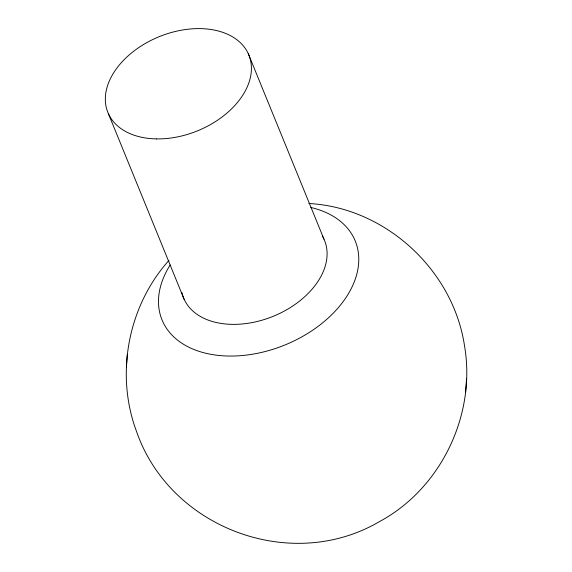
<?xml version="1.0" encoding="UTF-8"?>
<svg xmlns="http://www.w3.org/2000/svg" width="572" height="572" viewBox="0 0 572 572"><rect width="100%" height="100%" fill="white"/><g stroke="black" fill="none" stroke-linecap="round" stroke-linejoin="round"><path stroke-width="0.86" d="M168.969 260.374C128.078 305.906 115.051 374.052 136.501 431.381C169.791 527.884 290.669 573.473 379.207 521.75C440.998 488.674 476.369 414.686 464.521 345.838C453.188 270.141 385.614 207.643 308.894 203.503M127.327 354.318L126.405 367.653M465.608 391.97L466.53 378.635M248.298 53.739L323.988 239.203M108.437 113.778L184.12 299.242M322.301 235.979A76.119 50.836 -22.2 0 1 272.644 316.538A76.119 50.836 -22.2 0 1 181.832 292.349M310.782 207.457A104.361 69.698 -22.2 0 1 345.159 298.798A104.361 69.698 -22.2 0 1 209.945 354.147A104.361 69.698 -22.2 0 1 170.156 265.022M156.642 138.903A76.119 50.836 -22.2 0 0 249.628 57.114A76.119 50.836 -22.2 0 0 128.829 55.255A76.119 50.836 -22.2 0 0 156.642 138.903"/></g></svg>
